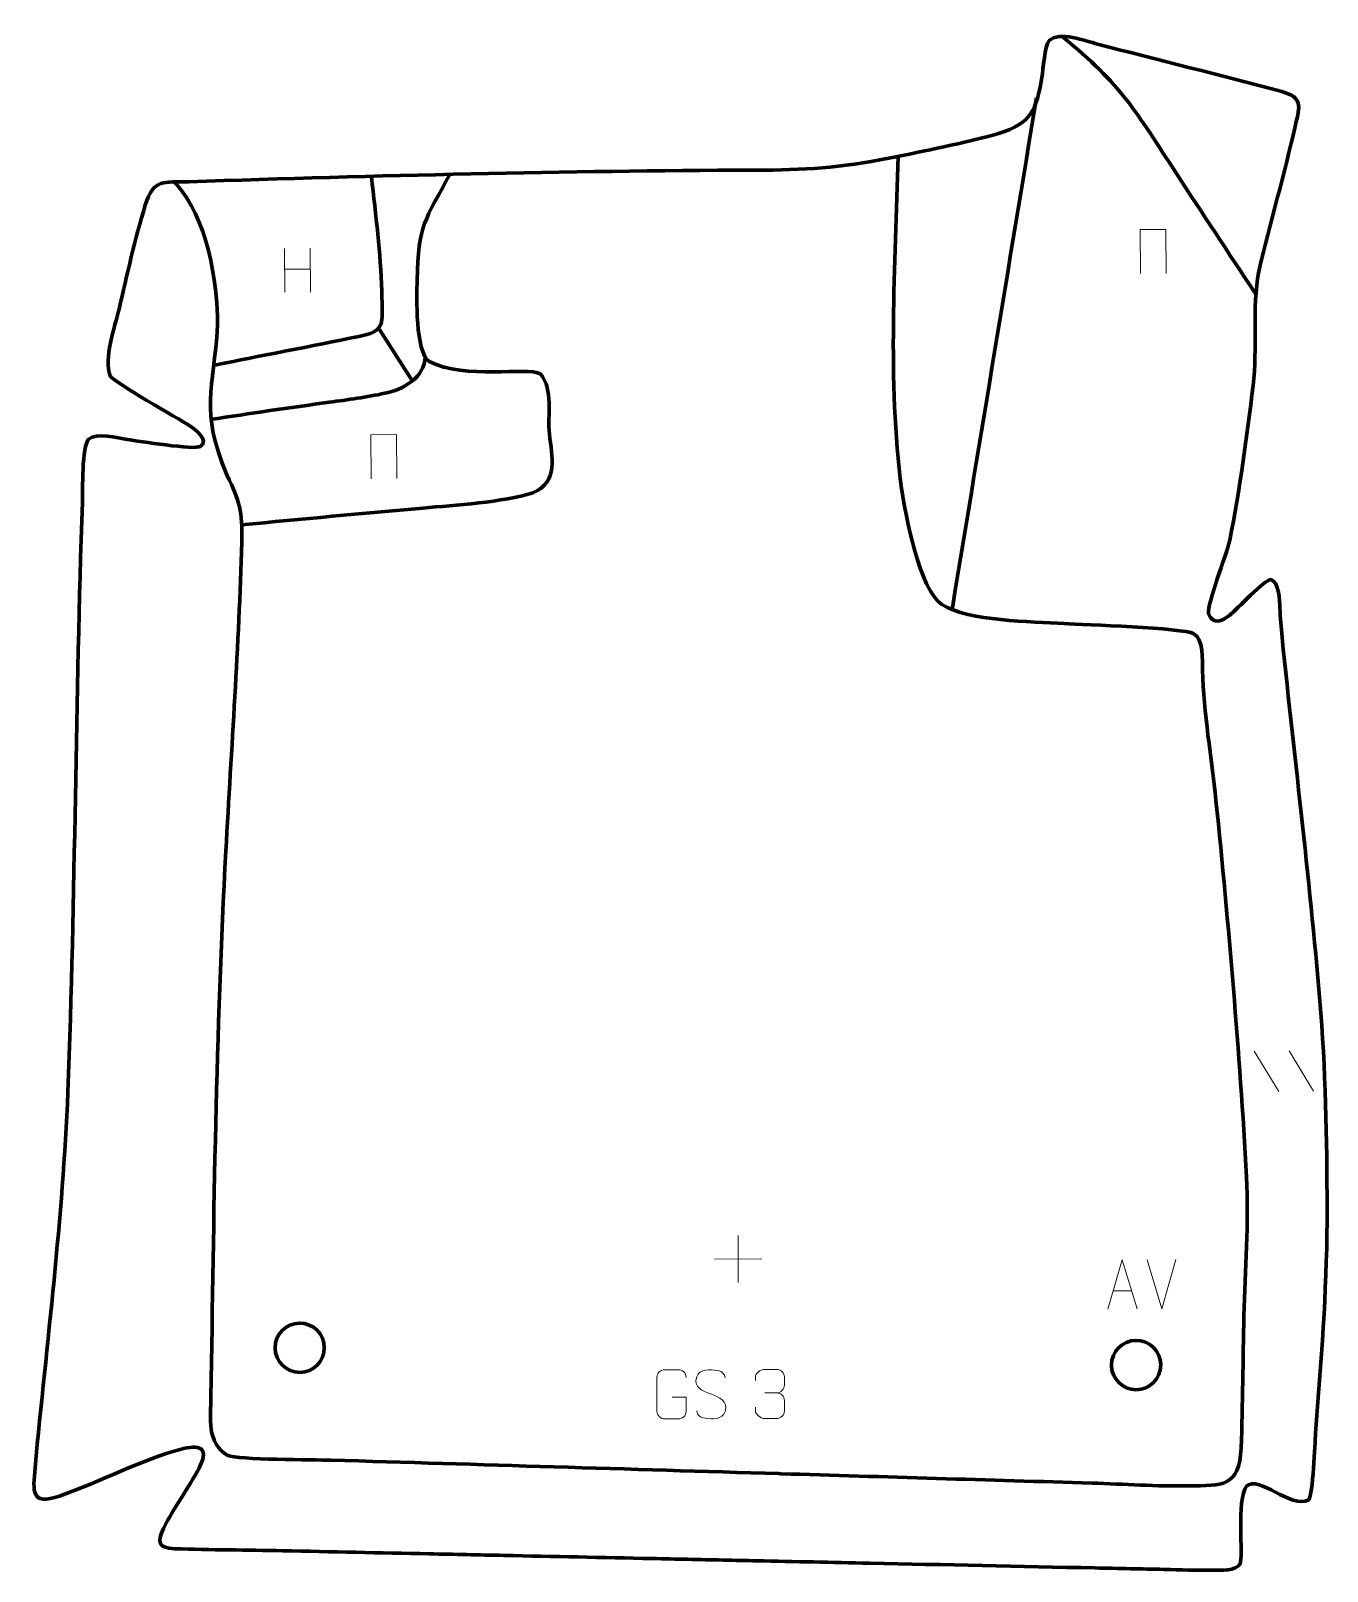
# Model space of a CAD drawing. Header units: millimetres. Extents: x 1327 to 1985, y 105 to 888.
import ezdxf

# ---------------------------------------------------------------- set-up
doc = ezdxf.new("R2010")
doc.units = ezdxf.units.MM
doc.header["$MEASUREMENT"] = 0
doc.layers.add('layer 1', color=7, linetype='Continuous')
doc.layers.add('layer 2', color=7, linetype='Continuous')

msp = doc.modelspace()

# ---------------------------------------------------------------- linework, layer by layer
at = {"layer": 'layer 1', "color": 142, "lineweight": 158}
for points, knots in [([(1850.8263, 884.5692), (1881.0219, 859.9711), (1888.1425, 846.6827), (1908.8248, 814.9445), (1908.8248, 814.9445), (1921.9406, 794.8174), (1935.2465, 774.8145), (1948.4296, 754.7314), (1948.4296, 754.7314), (1948.4296, 754.7314), (1948.9512, 753.9364), (1948.9512, 753.9364)], [0, 0, 0, 0, 0.25, 0.25, 0.25, 0.25, 0.5, 0.5, 0.5, 0.5, 1, 1, 1, 1]), ([(1837.6928, 853.5017), (1823.4952, 767.3977), (1809.2976, 681.2936), (1795.0997, 595.1896), (1795.0997, 595.1896), (1795.0997, 595.1896), (1794.9443, 594.2469), (1794.9443, 594.2469), (1794.9443, 594.2469), (1794.9443, 594.2469), (1794.7889, 593.3041), (1794.7889, 593.3041)], [0, 0, 0, 0, 0.25, 0.25, 0.25, 0.25, 0.5, 0.5, 0.5, 0.5, 1, 1, 1, 1]), ([(1767.3901, 823.6424), (1765.9914, 768.7429), (1761.7905, 709.1598), (1769.1194, 654.8098), (1769.1194, 654.8098), (1771.1517, 641.0886), (1778.1599, 603.6231), (1789.6192, 595.8934), (1789.6192, 595.8934), (1803.6406, 587.2343), (1834.6937, 587.3684), (1851.6913, 586.263), (1851.6913, 586.263), (1861.9523, 585.6576), (1911.8716, 584.0747), (1917.7011, 581.0803), (1917.7011, 581.0803), (1922.5304, 578.5998), (1922.0733, 567.3814), (1922.1597, 562.5404), (1922.1597, 562.5404), (1922.6136, 540.8954), (1926.6773, 518.044), (1928.9295, 496.3299), (1928.9295, 496.3299), (1935.4346, 432.7993), (1940.8291, 368.6666), (1944.518, 304.9114), (1944.518, 304.9114), (1945.6513, 281.9025), (1943.6928, 257.5563), (1943.1366, 234.3761), (1943.1366, 234.3761), (1942.6259, 212.0777), (1942.5329, 189.553), (1941.7332, 167.2967), (1941.7332, 167.2967), (1940.7415, 147.023), (1932.252, 148.2627), (1914.959, 147.9321), (1914.959, 147.9321), (1898.9484, 147.626), (1882.0676, 148.8497), (1865.922, 149.3378), (1865.922, 149.3378), (1813.1912, 150.9321), (1760.4604, 152.5262), (1707.7297, 154.1204), (1707.7297, 154.1204), (1707.7297, 154.1204), (1706.7768, 154.1491), (1706.7768, 154.1491), (1706.7768, 154.1491), (1668.6595, 155.3015), (1630.5423, 156.4538), (1592.4252, 157.6062), (1592.4252, 157.6062), (1554.6256, 158.7489), (1516.826, 159.8917), (1479.0265, 161.0344), (1479.0265, 161.0344), (1470.8504, 161.1898), (1431.2768, 161.251), (1426.7231, 163.3685), (1426.7231, 163.3685), (1415.751, 169.5518), (1417.8967, 182.6007), (1418.0693, 193.417), (1418.0693, 193.417), (1419.5314, 286.1249), (1420.579, 378.0009), (1425.6477, 470.6467), (1425.6477, 470.6467), (1428.5144, 522.8396), (1432.2112, 575.3347), (1433.827, 627.5551), (1433.827, 627.5551), (1433.904, 643.9852), (1432.7988, 647.6033), (1426.2171, 661.8749), (1426.2171, 661.8749), (1412.1794, 694.9895), (1419.4109, 704.7753), (1421.4395, 737.7083), (1421.4395, 737.7083), (1421.6823, 759.9296), (1415.7906, 793.0017), (1400.319, 809.7485), (1400.319, 809.7485), (1400.0766, 810.0108), (1399.8343, 810.2732), (1399.592, 810.5356)], [0, 0, 0, 0, 0.04166667, 0.04166667, 0.04166667, 0.04166667, 0.08333333, 0.08333333, 0.08333333, 0.08333333, 0.125, 0.125, 0.125, 0.125, 0.16666667, 0.16666667, 0.16666667, 0.16666667, 0.20833333, 0.20833333, 0.20833333, 0.20833333, 0.25, 0.25, 0.25, 0.25, 0.29166667, 0.29166667, 0.29166667, 0.29166667, 0.33333333, 0.33333333, 0.33333333, 0.33333333, 0.375, 0.375, 0.375, 0.375, 0.41666667, 0.41666667, 0.41666667, 0.41666667, 0.45833333, 0.45833333, 0.45833333, 0.45833333, 0.5, 0.5, 0.5, 0.5, 0.54166667, 0.54166667, 0.54166667, 0.54166667, 0.58333333, 0.58333333, 0.58333333, 0.58333333, 0.625, 0.625, 0.625, 0.625, 0.66666667, 0.66666667, 0.66666667, 0.66666667, 0.70833333, 0.70833333, 0.70833333, 0.70833333, 0.75, 0.75, 0.75, 0.75, 0.79166667, 0.79166667, 0.79166667, 0.79166667, 0.83333333, 0.83333333, 0.83333333, 0.83333333, 0.875, 0.875, 0.875, 0.875, 0.91666667, 0.91666667, 0.91666667, 0.91666667, 1, 1, 1, 1]), ([(1539.897, 815.169), (1526.7538, 790.8423), (1523.5213, 789.3601), (1522.8497, 760.7847), (1522.8497, 760.7847), (1522.6531, 752.1399), (1521.8875, 724.641), (1528.9488, 719.4724), (1528.9488, 719.4724), (1547.4671, 709.8773), (1578.7309, 717.0717), (1585.5609, 713.082), (1585.5609, 713.082), (1592.3055, 704.8549), (1588.9622, 692.6652), (1590.1339, 682.3367), (1590.1339, 682.3367), (1591.3977, 671.1965), (1594.9566, 658.0421), (1581.7334, 652.7524), (1581.7334, 652.7524), (1566.4939, 647.8189), (1542.16, 646.3933), (1525.7811, 644.9517), (1525.7811, 644.9517), (1495.0819, 642.2496), (1464.3429, 639.2717), (1433.649, 636.4314)], [0, 0, 0, 0, 0.125, 0.125, 0.125, 0.125, 0.25, 0.25, 0.25, 0.25, 0.375, 0.375, 0.375, 0.375, 0.5, 0.5, 0.5, 0.5, 0.625, 0.625, 0.625, 0.625, 0.75, 0.75, 0.75, 0.75, 1, 1, 1, 1]), ([(1419.3754, 717.4722), (1443.9753, 722.5005), (1468.7184, 727.0804), (1493.2803, 732.1905), (1493.2803, 732.1905), (1498.7337, 733.3251), (1504.3811, 734.4647), (1504.9678, 740.7259), (1504.9678, 740.7259), (1505.3119, 744.398), (1504.959, 751.161), (1504.8655, 755.1323), (1504.8655, 755.1323), (1504.4085, 774.5543), (1501.6777, 793.8533), (1499.7294, 813.1606), (1499.7294, 813.1606), (1499.7294, 813.1606), (1499.6341, 814.1054), (1499.6341, 814.1054)], [0, 0, 0, 0, 0.16666667, 0.16666667, 0.16666667, 0.16666667, 0.33333333, 0.33333333, 0.33333333, 0.33333333, 0.5, 0.5, 0.5, 0.5, 0.66666667, 0.66666667, 0.66666667, 0.66666667, 1, 1, 1, 1]), ([(1417.7377, 689.9565), (1437.8865, 693.0004), (1458.0334, 695.9868), (1478.2295, 698.7044), (1478.2295, 698.7044), (1487.7332, 699.9808), (1497.1337, 701.3537), (1506.5361, 703.262), (1506.5361, 703.262), (1515.4299, 705.0669), (1526.9445, 711.2888), (1526.9519, 721.9641)], [0, 0, 0, 0, 0.25, 0.25, 0.25, 0.25, 0.5, 0.5, 0.5, 0.5, 1, 1, 1, 1])]:
    msp.add_open_spline(points, degree=3, knots=knots, dxfattribs=at)
msp.add_open_spline([(1503.7732, 735.7398), (1503.7732, 735.7398), (1520.4845, 709.4839), (1520.4845, 709.4839)], degree=3, dxfattribs=at)
at = {"layer": 'layer 1', "color": 142, "lineweight": 200}
for points in [[(1463.2535, 205.6093), (1456.3402, 205.571), (1450.7048, 211.1443), (1450.6665, 218.0575), (1450.6665, 218.0575), (1450.6282, 224.9707), (1456.2015, 230.6062), (1463.1148, 230.6445), (1463.1148, 230.6445), (1470.0281, 230.6828), (1475.6634, 225.1094), (1475.7017, 218.1962), (1475.7017, 218.1962), (1475.74, 211.283), (1470.1667, 205.6476), (1463.2535, 205.6093)], [(1888.3923, 196.8359), (1881.479, 196.7976), (1875.8436, 202.3709), (1875.8053, 209.2841), (1875.8053, 209.2841), (1875.767, 216.1974), (1881.3403, 221.8328), (1888.2536, 221.8711), (1888.2536, 221.8711), (1895.1669, 221.9094), (1900.8022, 216.336), (1900.8405, 209.4228), (1900.8405, 209.4228), (1900.8788, 202.5096), (1895.3056, 196.8742), (1888.3923, 196.8359)]]:
    msp.add_open_spline(points, degree=3, knots=[0, 0, 0, 0, 0.2, 0.2, 0.2, 0.2, 0.4, 0.4, 0.4, 0.4, 0.6, 0.6, 0.6, 0.6, 1, 1, 1, 1], dxfattribs=at)
at = {"layer": 'layer 2', "color": 242, "lineweight": 158}
msp.add_open_spline([(1694.6039, 816.6665), (1719.7029, 816.7359), (1737.9398, 817.8094), (1762.7071, 822.7528), (1762.7071, 822.7528), (1781.1174, 826.474), (1800.2616, 830.3417), (1818.3552, 835.2935), (1818.3552, 835.2935), (1835.4983, 840.8872), (1837.4299, 846.9048), (1840.4569, 863.8553), (1840.4569, 863.8553), (1841.0748, 867.825), (1841.9034, 879.8938), (1844.1073, 882.5245), (1844.1073, 882.5245), (1849.1863, 887.5096), (1862.6033, 882.3544), (1868.7314, 880.7649), (1868.7314, 880.7649), (1899.9116, 872.6836), (1931.3646, 864.9178), (1962.4503, 856.5883), (1962.4503, 856.5883), (1973.1345, 853.5032), (1971.5669, 849.6008), (1969.3611, 839.7323), (1969.3611, 839.7323), (1963.656, 814.6824), (1956.6173, 790.114), (1950.684, 765.2094), (1950.684, 765.2094), (1947.1419, 746.0343), (1950.1361, 726.7002), (1947.8212, 707.2164), (1947.8212, 707.2164), (1944.639, 681.209), (1941.0277, 654.2765), (1935.9386, 628.5929), (1935.9386, 628.5929), (1934.1488, 620.674), (1924.3811, 596.629), (1925.1711, 591.0985), (1925.1711, 591.0985), (1927.5618, 585.3161), (1932.0385, 587.5353), (1935.9742, 590.4566), (1935.9742, 590.4566), (1939.3084, 593.3268), (1953.8642, 608.8396), (1956.8623, 608.5821), (1956.8623, 608.5821), (1961.0434, 607.4758), (1961.2081, 597.5822), (1961.4077, 594.1414), (1961.4077, 594.1414), (1961.7141, 588.8631), (1961.9673, 584.4567), (1962.5073, 579.1589), (1962.5073, 579.1589), (1969.1102, 515.6008), (1977.0615, 452.072), (1982.221, 388.3834), (1982.221, 388.3834), (1984.8526, 353.7221), (1985.4582, 317.2242), (1985.3803, 282.4301), (1985.3803, 282.4301), (1985.1969, 245.8482), (1982.3563, 211.0788), (1979.5518, 174.7145), (1979.5518, 174.7145), (1979.1909, 169.5581), (1978.2772, 143.3843), (1976.0936, 140.9134), (1976.0936, 140.9134), (1966.8371, 135.8948), (1950.8675, 153.7562), (1944.519, 147.8489), (1944.519, 147.8489), (1939.0818, 140.4976), (1943.0978, 112.0515), (1941.1602, 108.2884), (1941.1602, 108.2884), (1939.2499, 104.5783), (1930.9912, 105.1329), (1927.2409, 105.0707), (1927.2409, 105.0707), (1919.0105, 104.9338), (1910.8093, 105.3061), (1902.5846, 105.4904), (1902.5846, 105.4904), (1896.8645, 105.6115), (1891.1444, 105.7325), (1885.4243, 105.8537), (1885.4243, 105.8537), (1879.3866, 105.9814), (1873.3487, 106.1092), (1867.3108, 106.237), (1867.3108, 106.237), (1829.177, 107.0442), (1791.043, 107.8514), (1752.9092, 108.6586), (1752.9092, 108.6586), (1733.8423, 109.0622), (1714.7753, 109.4658), (1695.7084, 109.8694), (1695.7084, 109.8694), (1689.9883, 109.9905), (1684.2682, 110.1116), (1678.5482, 110.2327), (1678.5482, 110.2327), (1666.4724, 110.4883), (1654.3967, 110.7439), (1642.321, 110.9995), (1642.321, 110.9995), (1617.2162, 111.5309), (1592.1114, 112.0623), (1567.0066, 112.5937), (1567.0066, 112.5937), (1560.651, 112.7283), (1554.2953, 112.8628), (1547.9396, 112.9973), (1547.9396, 112.9973), (1541.5841, 113.1319), (1535.2284, 113.2664), (1528.8727, 113.4009), (1528.8727, 113.4009), (1504.0857, 113.9256), (1479.2987, 114.4503), (1454.5117, 114.9749), (1454.5117, 114.9749), (1436.2503, 115.352), (1417.8578, 115.4203), (1399.6218, 115.9906), (1399.6218, 115.9906), (1391.2406, 116.2527), (1390.5699, 119.2951), (1394.0066, 126.3555), (1394.0066, 126.3555), (1399.2579, 136.9554), (1406.5013, 146.5913), (1412.0451, 156.9686), (1412.0451, 156.9686), (1416.6728, 166.2549), (1413.8236, 169.0034), (1404.1472, 166.9386), (1404.1472, 166.9386), (1381.7237, 161.0757), (1362.6088, 150.2204), (1341.0205, 142.785), (1341.0205, 142.785), (1326.5054, 137.7856), (1327.6453, 145.0743), (1328.6555, 157.0902), (1328.6555, 157.0902), (1334.7239, 221.0775), (1342.744, 283.7481), (1345.3471, 348.1256), (1345.3471, 348.1256), (1349.1968, 447.9657), (1349.1753, 547.9003), (1352.7685, 647.814), (1352.7685, 647.814), (1352.9162, 653.5953), (1352.3371, 676.6036), (1355.9055, 679.9237), (1355.9055, 679.9237), (1359.7104, 683.4639), (1370.6777, 680.5524), (1375.705, 679.817), (1375.705, 679.817), (1381.1391, 679.0058), (1409.7866, 674.317), (1412.7804, 676.2653), (1412.7804, 676.2653), (1417.4817, 679.3248), (1409.8728, 685.1227), (1407.3631, 686.7375), (1407.3631, 686.7375), (1401.2722, 690.5736), (1368.8164, 708.8811), (1366.794, 712.1387), (1366.794, 712.1387), (1363.4137, 720.5498), (1369.2487, 737.0368), (1371.3519, 746.0973), (1371.3519, 746.0973), (1375.3491, 763.3016), (1379.5154, 782.0092), (1384.6807, 798.8217), (1384.6807, 798.8217), (1388.9123, 812.5951), (1394.0625, 810.3818), (1406.8192, 810.7933), (1406.8192, 810.7933), (1502.3604, 813.8748), (1598.0565, 816.4368), (1693.6489, 816.6642), (1693.6489, 816.6642), (1693.6489, 816.6642), (1694.6039, 816.6665), (1694.6039, 816.6665)], degree=3, knots=[0, 0, 0, 0, 0.01923077, 0.01923077, 0.01923077, 0.01923077, 0.03846154, 0.03846154, 0.03846154, 0.03846154, 0.05769231, 0.05769231, 0.05769231, 0.05769231, 0.07692308, 0.07692308, 0.07692308, 0.07692308, 0.09615385, 0.09615385, 0.09615385, 0.09615385, 0.11538462, 0.11538462, 0.11538462, 0.11538462, 0.13461538, 0.13461538, 0.13461538, 0.13461538, 0.15384615, 0.15384615, 0.15384615, 0.15384615, 0.17307692, 0.17307692, 0.17307692, 0.17307692, 0.19230769, 0.19230769, 0.19230769, 0.19230769, 0.21153846, 0.21153846, 0.21153846, 0.21153846, 0.23076923, 0.23076923, 0.23076923, 0.23076923, 0.25, 0.25, 0.25, 0.25, 0.26923077, 0.26923077, 0.26923077, 0.26923077, 0.28846154, 0.28846154, 0.28846154, 0.28846154, 0.30769231, 0.30769231, 0.30769231, 0.30769231, 0.32692308, 0.32692308, 0.32692308, 0.32692308, 0.34615385, 0.34615385, 0.34615385, 0.34615385, 0.36538462, 0.36538462, 0.36538462, 0.36538462, 0.38461538, 0.38461538, 0.38461538, 0.38461538, 0.40384615, 0.40384615, 0.40384615, 0.40384615, 0.42307692, 0.42307692, 0.42307692, 0.42307692, 0.44230769, 0.44230769, 0.44230769, 0.44230769, 0.46153846, 0.46153846, 0.46153846, 0.46153846, 0.48076923, 0.48076923, 0.48076923, 0.48076923, 0.5, 0.5, 0.5, 0.5, 0.51923077, 0.51923077, 0.51923077, 0.51923077, 0.53846154, 0.53846154, 0.53846154, 0.53846154, 0.55769231, 0.55769231, 0.55769231, 0.55769231, 0.57692308, 0.57692308, 0.57692308, 0.57692308, 0.59615385, 0.59615385, 0.59615385, 0.59615385, 0.61538462, 0.61538462, 0.61538462, 0.61538462, 0.63461538, 0.63461538, 0.63461538, 0.63461538, 0.65384615, 0.65384615, 0.65384615, 0.65384615, 0.67307692, 0.67307692, 0.67307692, 0.67307692, 0.69230769, 0.69230769, 0.69230769, 0.69230769, 0.71153846, 0.71153846, 0.71153846, 0.71153846, 0.73076923, 0.73076923, 0.73076923, 0.73076923, 0.75, 0.75, 0.75, 0.75, 0.76923077, 0.76923077, 0.76923077, 0.76923077, 0.78846154, 0.78846154, 0.78846154, 0.78846154, 0.80769231, 0.80769231, 0.80769231, 0.80769231, 0.82692308, 0.82692308, 0.82692308, 0.82692308, 0.84615385, 0.84615385, 0.84615385, 0.84615385, 0.86538462, 0.86538462, 0.86538462, 0.86538462, 0.88461538, 0.88461538, 0.88461538, 0.88461538, 0.90384615, 0.90384615, 0.90384615, 0.90384615, 0.92307692, 0.92307692, 0.92307692, 0.92307692, 0.94230769, 0.94230769, 0.94230769, 0.94230769, 0.96153846, 0.96153846, 0.96153846, 0.96153846, 1, 1, 1, 1], dxfattribs=at)
at = {"layer": 'layer 2', "color": 250, "lineweight": 9}
for points, knots in [([(1890.4868, 764.1149), (1890.4868, 764.1149), (1890.363, 786.4648), (1890.363, 786.4648), (1890.363, 786.4648), (1890.363, 786.4648), (1903.4811, 786.5375), (1903.4811, 786.5375), (1903.4811, 786.5375), (1903.4811, 786.5375), (1903.6049, 764.1875), (1903.6049, 764.1875)], [0, 0, 0, 0, 0.25, 0.25, 0.25, 0.25, 0.5, 0.5, 0.5, 0.5, 1, 1, 1, 1]), ([(1499.4749, 659.8181), (1499.4749, 659.8181), (1499.3511, 682.168), (1499.3511, 682.168), (1499.3511, 682.168), (1499.3511, 682.168), (1512.4692, 682.2407), (1512.4692, 682.2407), (1512.4692, 682.2407), (1512.4692, 682.2407), (1512.593, 659.8908), (1512.593, 659.8908)], [0, 0, 0, 0, 0.25, 0.25, 0.25, 0.25, 0.5, 0.5, 0.5, 0.5, 1, 1, 1, 1]), ([(1873.9891, 237.7803), (1873.9891, 237.7803), (1881.2216, 262.7743), (1881.2216, 262.7743), (1881.2216, 262.7743), (1881.2216, 262.7743), (1888.9297, 237.863), (1888.9297, 237.863)], [0, 0, 0, 0, 0.33333333, 0.33333333, 0.33333333, 0.33333333, 1, 1, 1, 1]), ([(1652.4496, 192.9838), (1652.4496, 192.9838), (1659.6177, 192.9838), (1659.6177, 192.9838), (1659.6177, 192.9838), (1659.6177, 192.9838), (1659.6177, 185.8157), (1659.6177, 185.8157), (1659.6177, 185.8157), (1659.478, 183.4923), (1657.8008, 182.0127), (1655.653, 182.0019), (1655.653, 182.0019), (1653.3212, 182.0023), (1650.9892, 182.0023), (1648.6577, 182.0019), (1648.6577, 182.0019), (1646.7328, 181.8965), (1644.7606, 183.781), (1644.7718, 185.7983), (1644.7718, 185.7983), (1644.7722, 191.5684), (1644.7722, 197.3381), (1644.7718, 203.1074), (1644.7718, 203.1074), (1644.776, 205.2455), (1646.5228, 206.9647), (1648.6751, 206.9513), (1648.6751, 206.9513), (1651.0008, 206.9513), (1653.3269, 206.9513), (1655.653, 206.9513), (1655.653, 206.9513), (1657.5997, 206.9867), (1659.5911, 205.4952), (1659.6177, 203.0575)], [0, 0, 0, 0, 0.1, 0.1, 0.1, 0.1, 0.2, 0.2, 0.2, 0.2, 0.3, 0.3, 0.3, 0.3, 0.4, 0.4, 0.4, 0.4, 0.5, 0.5, 0.5, 0.5, 0.6, 0.6, 0.6, 0.6, 0.7, 0.7, 0.7, 0.7, 0.8, 0.8, 0.8, 0.8, 1, 1, 1, 1]), ([(1672.2001, 194.6487), (1667.9518, 196.1191), (1663.0437, 197.9149), (1665.0488, 203.4352), (1665.0488, 203.4352), (1666.5523, 207.5751), (1671.7659, 207.1866), (1675.3695, 206.5855), (1675.3695, 206.5855), (1678.2301, 206.1083), (1679.0948, 204.8951), (1679.4054, 202.811)], [0, 0, 0, 0, 0.25, 0.25, 0.25, 0.25, 0.5, 0.5, 0.5, 0.5, 1, 1, 1, 1]), ([(1694.8355, 201.4412), (1694.8355, 201.4412), (1694.8355, 203.2984), (1694.8355, 203.2984), (1694.8355, 203.2984), (1694.8212, 205.0403), (1697.4857, 207.1584), (1699.5448, 207.1357), (1699.5448, 207.1357), (1701.6089, 207.1357), (1703.6729, 207.1357), (1705.7366, 207.1357), (1705.7366, 207.1357), (1707.9311, 207.1445), (1709.5294, 205.2977), (1709.5738, 203.3856), (1709.5738, 203.3856), (1709.5734, 201.9505), (1709.5734, 200.5154), (1709.5738, 199.0799), (1709.5738, 199.0799), (1709.5252, 197.4264), (1707.9226, 195.1964), (1705.7243, 195.2064), (1705.7243, 195.2064), (1707.928, 195.1952), (1709.536, 193.392), (1709.59, 191.3325), (1709.59, 191.3325), (1709.5896, 189.5478), (1709.5896, 187.7631), (1709.59, 185.978), (1709.59, 185.978), (1709.6001, 183.9166), (1707.5452, 182.1535), (1705.7243, 182.1616), (1705.7243, 182.1616), (1703.659, 182.1619), (1701.5938, 182.1619), (1699.5282, 182.1616), (1699.5282, 182.1616), (1697.3596, 182.1731), (1694.8286, 184.5733), (1694.81, 186.0351), (1694.81, 186.0351), (1694.81, 186.0351), (1694.81, 187.9437), (1694.81, 187.9437)], [0, 0, 0, 0, 0.07692308, 0.07692308, 0.07692308, 0.07692308, 0.15384615, 0.15384615, 0.15384615, 0.15384615, 0.23076923, 0.23076923, 0.23076923, 0.23076923, 0.30769231, 0.30769231, 0.30769231, 0.30769231, 0.38461538, 0.38461538, 0.38461538, 0.38461538, 0.46153846, 0.46153846, 0.46153846, 0.46153846, 0.53846154, 0.53846154, 0.53846154, 0.53846154, 0.61538462, 0.61538462, 0.61538462, 0.61538462, 0.69230769, 0.69230769, 0.69230769, 0.69230769, 0.76923077, 0.76923077, 0.76923077, 0.76923077, 0.84615385, 0.84615385, 0.84615385, 0.84615385, 1, 1, 1, 1]), ([(1672.2001, 194.6486), (1676.2187, 193.0019), (1681.2482, 191.1136), (1679.4142, 185.7533), (1679.4142, 185.7533), (1677.9544, 181.4869), (1673.0436, 181.7436), (1669.3175, 182.2983), (1669.3175, 182.2983), (1666.5675, 182.7081), (1665.3466, 183.9216), (1664.9686, 186.0338)], [0, 0, 0, 0, 0.25, 0.25, 0.25, 0.25, 0.5, 0.5, 0.5, 0.5, 1, 1, 1, 1])]:
    msp.add_open_spline(points, degree=3, knots=knots, dxfattribs=at)
for points in [[(1455.4349, 776.9416), (1455.4349, 776.9416), (1455.5579, 754.7493), (1455.5579, 754.7493)], [(1468.5504, 777.0143), (1468.5504, 777.0143), (1468.6742, 754.6643), (1468.6742, 754.6643)], [(1455.5113, 766.2995), (1455.5113, 766.2995), (1468.6093, 766.372), (1468.6093, 766.372)], [(1948.3495, 368.8932), (1948.3495, 368.8932), (1960.8274, 348.4177), (1960.8274, 348.4177)], [(1966.0791, 368.9914), (1966.0791, 368.9914), (1978.557, 348.5159), (1978.557, 348.5159)], [(1685.9928, 275.259), (1685.9928, 275.259), (1686.1256, 251.2814), (1686.1256, 251.2814)], [(1674.0704, 263.2038), (1674.0704, 263.2038), (1698.048, 263.3366), (1698.048, 263.3366)], [(1901.3482, 237.9246), (1901.3482, 237.9246), (1893.8883, 262.8373), (1893.8883, 262.8373)], [(1908.5317, 262.9184), (1908.5317, 262.9184), (1901.3483, 237.9246), (1901.3483, 237.9246)], [(1876.6604, 247.0447), (1876.6604, 247.0447), (1886.1559, 247.0973), (1886.1559, 247.0973)], [(1699.5452, 195.196), (1699.5452, 195.196), (1705.7416, 195.196), (1705.7416, 195.196)]]:
    msp.add_open_spline(points, degree=3, dxfattribs=at)

doc.saveas('drawing.dxf')
